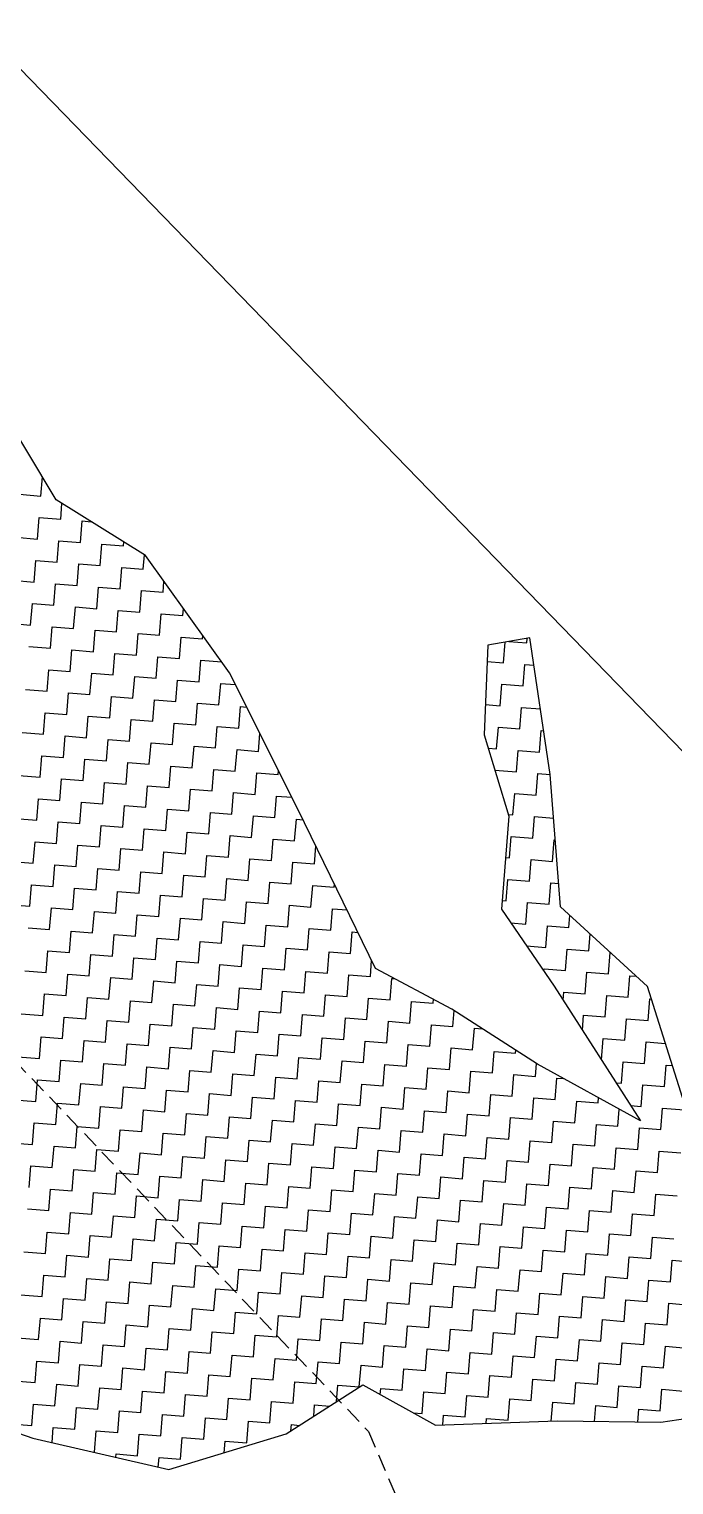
# Model space of a CAD drawing. Header units: metres. Extents: x 281680 to 283954, y 2020493 to 2022850.
# Drawn here: x 283440.3 to 283630.7, y 2020967.1 to 2021396.9 of the extents above; entities that cross this region are included whole.
import ezdxf

# ---------------------------------------------------------------- set-up
doc = ezdxf.new("R2010")
doc.units = ezdxf.units.M
doc.header["$MEASUREMENT"] = 0
doc.linetypes.add('DASHED', pattern=[0.75, 0.5, -0.25])
for name, color, linetype in [('LINE_FOOTPATH', 1, 'DASHED'), ('POLY_HATCH', 12, 'Continuous'), ('V_BOUND_LINE', 7, 'Continuous')]:
    doc.layers.add(name, color=color, linetype=linetype)

msp = doc.modelspace()

# ---------------------------------------------------------------- linework, layer by layer
at = {"layer": 'LINE_FOOTPATH', "ltscale": 10}
for p, q in [((283322.01, 2021211.9), (283540.56, 2020982.85)), ((283540.56, 2020982.85), (283564.89, 2020925.68))]:
    msp.add_line(p, q, dxfattribs=at)
at = {"layer": 'POLY_HATCH'}
for p, q in [((283448.32, 2021257.91), (283412.21, 2021318.01)), ((283474.62, 2021241.51), (283448.32, 2021257.91)), ((283499.46, 2021206.84), (283474.62, 2021241.51)), ((283575.77, 2021215.06), (283574.68, 2021188.58)), ((283588.2, 2021217.14), (283575.77, 2021215.06)), ((283594.19, 2021176.81), (283588.2, 2021217.14)), ((283519.75, 2021166.39), (283499.46, 2021206.84)), ((283574.68, 2021188.58), (283581.96, 2021164.5)), ((283597.21, 2021137.74), (283594.19, 2021176.81)), ((283542.6, 2021119.61), (283519.75, 2021166.39)), ((283581.96, 2021164.5), (283579.78, 2021137.08)), ((283622.94, 2021114.23), (283597.21, 2021137.74)), ((283579.78, 2021137.08), (283595.35, 2021114.39)), ((283565.16, 2021107.6), (283542.6, 2021119.61)), ((283595.35, 2021114.39), (283620.8, 2021074.55)), ((283638.44, 2021064.97), (283622.94, 2021114.23)), ((283590.44, 2021091.28), (283565.16, 2021107.6)), ((283620.8, 2021074.55), (283590.44, 2021091.28)), ((283379.75, 2021002.21), (283441.44, 2020980.95)), ((283516.17, 2020982.15), (283538.8, 2020996.69)), ((283538.8, 2020996.69), (283560.34, 2020984.76)), ((283626.87, 2020985.59), (283648.61, 2020988.96)), ((283560.34, 2020984.76), (283596.23, 2020985.99)), ((283596.23, 2020985.99), (283626.87, 2020985.59)), ((283441.44, 2020980.95), (283481.6, 2020971.62)), ((283481.6, 2020971.62), (283516.17, 2020982.15))]:
    msp.add_line(p, q, dxfattribs=at)
at = {"layer": 'POLY_HATCH', "linetype": 'Continuous'}
for p, q in [((283443.78, 2021259.05), (283444.23, 2021264.71)), ((283437.44, 2021259.55), (283443.78, 2021259.05)), ((283449.62, 2021252.19), (283450, 2021256.87)), ((283442.77, 2021246.35), (283443.28, 2021252.7)), ((283443.28, 2021252.7), (283449.62, 2021252.19)), ((283455.46, 2021245.34), (283455.97, 2021251.69)), ((283455.97, 2021251.69), (283458.64, 2021251.47)), ((283436.42, 2021246.86), (283442.77, 2021246.35)), ((283448.61, 2021239.5), (283449.12, 2021245.85)), ((283449.12, 2021245.85), (283455.46, 2021245.34)), ((283468.16, 2021244.33), (283468.25, 2021245.48)), ((283461.31, 2021238.49), (283461.81, 2021244.84)), ((283461.81, 2021244.84), (283468.16, 2021244.33)), ((283474, 2021237.48), (283474.33, 2021241.69)), ((283441.76, 2021233.66), (283442.27, 2021240.01)), ((283442.27, 2021240.01), (283448.61, 2021239.5)), ((283454.45, 2021232.65), (283454.96, 2021238.99)), ((283454.96, 2021238.99), (283461.31, 2021238.49)), ((283467.15, 2021231.64), (283467.65, 2021237.98)), ((283467.65, 2021237.98), (283474, 2021237.48)), ((283435.41, 2021234.16), (283441.76, 2021233.66)), ((283447.6, 2021226.81), (283448.11, 2021233.15)), ((283448.11, 2021233.15), (283454.45, 2021232.65)), ((283479.84, 2021230.62), (283480.1, 2021233.86)), ((283460.29, 2021225.79), (283460.8, 2021232.14)), ((283460.8, 2021232.14), (283467.15, 2021231.64)), ((283472.99, 2021224.78), (283473.49, 2021231.13)), ((283473.49, 2021231.13), (283479.84, 2021230.62)), ((283440.75, 2021220.97), (283441.25, 2021227.31)), ((283441.25, 2021227.31), (283447.6, 2021226.81)), ((283453.44, 2021219.95), (283453.95, 2021226.3)), ((283453.95, 2021226.3), (283460.29, 2021225.79)), ((283466.14, 2021218.94), (283466.64, 2021225.29)), ((283466.64, 2021225.29), (283472.99, 2021224.78)), ((283478.83, 2021217.93), (283479.33, 2021224.28)), ((283479.33, 2021224.28), (283485.68, 2021223.77)), ((283485.68, 2021223.77), (283485.85, 2021225.84)), ((283434.4, 2021221.47), (283440.75, 2021220.97)), ((283446.59, 2021214.11), (283447.09, 2021220.46)), ((283447.09, 2021220.46), (283453.44, 2021219.95)), ((283459.28, 2021213.1), (283459.79, 2021219.45)), ((283459.79, 2021219.45), (283466.14, 2021218.94)), ((283471.98, 2021212.09), (283472.48, 2021218.44)), ((283472.48, 2021218.44), (283478.83, 2021217.93)), ((283484.67, 2021211.08), (283485.18, 2021217.43)), ((283485.18, 2021217.43), (283491.52, 2021216.92)), ((283491.52, 2021216.92), (283491.59, 2021217.81)), ((283580.38, 2021209.84), (283580.86, 2021215.91)), ((283581.99, 2021216.1), (283587.23, 2021215.68)), ((283587.23, 2021215.68), (283587.33, 2021216.99)), ((283440.24, 2021214.62), (283446.59, 2021214.11)), ((283452.43, 2021207.26), (283452.94, 2021213.61)), ((283452.94, 2021213.61), (283459.28, 2021213.1)), ((283465.12, 2021206.25), (283465.63, 2021212.6)), ((283465.63, 2021212.6), (283471.98, 2021212.09)), ((283477.82, 2021205.24), (283478.32, 2021211.58)), ((283478.32, 2021211.58), (283484.67, 2021211.08)), ((283445.58, 2021201.42), (283446.08, 2021207.77)), ((283446.08, 2021207.77), (283452.43, 2021207.26)), ((283458.27, 2021200.41), (283458.78, 2021206.75)), ((283458.78, 2021206.75), (283465.12, 2021206.25)), ((283490.51, 2021204.23), (283491.02, 2021210.57)), ((283491.02, 2021210.57), (283497.13, 2021210.09)), ((283575.57, 2021210.22), (283580.38, 2021209.84)), ((283586.22, 2021202.99), (283586.72, 2021209.33)), ((283586.72, 2021209.33), (283589.39, 2021209.12)), ((283470.96, 2021199.4), (283471.47, 2021205.74)), ((283471.47, 2021205.74), (283477.82, 2021205.24)), ((283483.66, 2021198.38), (283484.16, 2021204.73)), ((283484.16, 2021204.73), (283490.51, 2021204.23)), ((283496.35, 2021197.37), (283496.86, 2021203.72)), ((283496.86, 2021203.72), (283501.19, 2021203.37)), ((283579.37, 2021197.15), (283579.87, 2021203.49)), ((283579.87, 2021203.49), (283586.22, 2021202.99)), ((283439.23, 2021201.92), (283445.58, 2021201.42)), ((283451.42, 2021194.57), (283451.92, 2021200.91)), ((283451.92, 2021200.91), (283458.27, 2021200.41)), ((283464.11, 2021193.56), (283464.62, 2021199.9)), ((283464.62, 2021199.9), (283470.96, 2021199.4)), ((283476.81, 2021192.54), (283477.31, 2021198.89)), ((283477.31, 2021198.89), (283483.66, 2021198.38)), ((283489.5, 2021191.53), (283490.01, 2021197.88)), ((283490.01, 2021197.88), (283496.35, 2021197.37)), ((283444.57, 2021188.73), (283445.07, 2021195.07)), ((283445.07, 2021195.07), (283451.42, 2021194.57)), ((283457.26, 2021187.71), (283457.77, 2021194.06)), ((283457.77, 2021194.06), (283464.11, 2021193.56)), ((283502.19, 2021190.52), (283502.7, 2021196.87)), ((283502.7, 2021196.87), (283504.53, 2021196.72)), ((283575.05, 2021197.49), (283579.37, 2021197.15)), ((283585.21, 2021190.29), (283585.71, 2021196.64)), ((283585.71, 2021196.64), (283591.31, 2021196.19)), ((283438.22, 2021189.23), (283444.57, 2021188.73)), ((283469.95, 2021186.7), (283470.46, 2021193.05)), ((283470.46, 2021193.05), (283476.81, 2021192.54)), ((283482.65, 2021185.69), (283483.15, 2021192.04)), ((283483.15, 2021192.04), (283489.5, 2021191.53)), ((283495.34, 2021184.68), (283495.85, 2021191.03)), ((283495.85, 2021191.03), (283502.19, 2021190.52)), ((283578.35, 2021184.45), (283578.86, 2021190.8)), ((283578.86, 2021190.8), (283585.21, 2021190.29)), ((283591.05, 2021183.44), (283591.55, 2021189.79)), ((283591.55, 2021189.79), (283592.27, 2021189.73)), ((283450.41, 2021181.87), (283450.91, 2021188.22)), ((283450.91, 2021188.22), (283457.26, 2021187.71)), ((283463.1, 2021180.86), (283463.61, 2021187.21)), ((283463.61, 2021187.21), (283469.95, 2021186.7)), ((283475.79, 2021179.85), (283476.3, 2021186.2)), ((283476.3, 2021186.2), (283482.65, 2021185.69)), ((283488.49, 2021178.84), (283488.99, 2021185.19)), ((283488.99, 2021185.19), (283495.34, 2021184.68)), ((283508.03, 2021183.67), (283508.45, 2021188.91)), ((283443.55, 2021176.03), (283444.06, 2021182.38)), ((283444.06, 2021182.38), (283450.41, 2021181.87)), ((283456.25, 2021175.02), (283456.75, 2021181.37)), ((283456.75, 2021181.37), (283463.1, 2021180.86)), ((283501.18, 2021177.83), (283501.69, 2021184.17)), ((283501.69, 2021184.17), (283508.03, 2021183.67)), ((283575.87, 2021184.65), (283578.35, 2021184.45)), ((283584.2, 2021177.6), (283584.7, 2021183.95)), ((283584.7, 2021183.95), (283591.05, 2021183.44)), ((283437.21, 2021176.54), (283443.55, 2021176.03)), ((283468.94, 2021174.01), (283469.45, 2021180.36)), ((283469.45, 2021180.36), (283475.79, 2021179.85)), ((283481.64, 2021173), (283482.14, 2021179.34)), ((283482.14, 2021179.34), (283488.49, 2021178.84)), ((283494.33, 2021171.99), (283494.83, 2021178.33)), ((283494.83, 2021178.33), (283501.18, 2021177.83)), ((283507.02, 2021170.98), (283507.53, 2021177.32)), ((283507.53, 2021177.32), (283513.88, 2021176.82)), ((283513.88, 2021176.82), (283513.96, 2021177.92)), ((283577.85, 2021178.11), (283584.2, 2021177.6)), ((283590.04, 2021170.75), (283590.54, 2021177.09)), ((283590.54, 2021177.09), (283594.19, 2021176.8)), ((283449.4, 2021169.18), (283449.9, 2021175.53)), ((283449.9, 2021175.53), (283456.25, 2021175.02)), ((283462.09, 2021168.17), (283462.6, 2021174.52)), ((283462.6, 2021174.52), (283468.94, 2021174.01)), ((283474.78, 2021167.16), (283475.29, 2021173.5)), ((283475.29, 2021173.5), (283481.64, 2021173)), ((283487.48, 2021166.15), (283487.98, 2021172.49)), ((283487.98, 2021172.49), (283494.33, 2021171.99)), ((283442.54, 2021163.34), (283443.05, 2021169.69)), ((283443.05, 2021169.69), (283449.4, 2021169.18)), ((283455.24, 2021162.33), (283455.74, 2021168.67)), ((283455.74, 2021168.67), (283462.09, 2021168.17)), ((283500.17, 2021165.13), (283500.68, 2021171.48)), ((283500.68, 2021171.48), (283507.02, 2021170.98)), ((283512.86, 2021164.12), (283513.37, 2021170.47)), ((283513.37, 2021170.47), (283517.88, 2021170.11)), ((283583.18, 2021164.91), (283583.69, 2021171.25)), ((283583.69, 2021171.25), (283590.04, 2021170.75)), ((283436.2, 2021163.84), (283442.54, 2021163.34)), ((283467.93, 2021161.32), (283468.44, 2021167.66)), ((283468.44, 2021167.66), (283474.78, 2021167.16)), ((283480.62, 2021160.3), (283481.13, 2021166.65)), ((283481.13, 2021166.65), (283487.48, 2021166.15)), ((283493.32, 2021159.29), (283493.82, 2021165.64)), ((283493.82, 2021165.64), (283500.17, 2021165.13)), ((283506.01, 2021158.28), (283506.52, 2021164.63)), ((283506.52, 2021164.63), (283512.86, 2021164.12)), ((283518.7, 2021157.27), (283519.21, 2021163.62)), ((283519.21, 2021163.62), (283521.18, 2021163.46)), ((283581.81, 2021165.02), (283583.18, 2021164.91)), ((283589.02, 2021158.05), (283589.53, 2021164.4)), ((283589.53, 2021164.4), (283595.19, 2021163.95)), ((283448.38, 2021156.49), (283448.89, 2021162.83)), ((283448.89, 2021162.83), (283455.24, 2021162.33)), ((283461.08, 2021155.47), (283461.58, 2021161.82)), ((283461.58, 2021161.82), (283467.93, 2021161.32)), ((283473.77, 2021154.46), (283474.28, 2021160.81)), ((283474.28, 2021160.81), (283480.62, 2021160.3)), ((283486.47, 2021153.45), (283486.97, 2021159.8)), ((283486.97, 2021159.8), (283493.32, 2021159.29)), ((283441.53, 2021150.65), (283442.04, 2021156.99)), ((283442.04, 2021156.99), (283448.38, 2021156.49)), ((283454.23, 2021149.63), (283454.73, 2021155.98)), ((283454.73, 2021155.98), (283461.08, 2021155.47)), ((283466.92, 2021148.62), (283467.42, 2021154.97)), ((283467.42, 2021154.97), (283473.77, 2021154.46)), ((283499.16, 2021152.44), (283499.66, 2021158.79)), ((283499.66, 2021158.79), (283506.01, 2021158.28)), ((283511.85, 2021151.43), (283512.36, 2021157.78)), ((283512.36, 2021157.78), (283518.7, 2021157.27)), ((283524.55, 2021150.42), (283524.97, 2021155.71)), ((283582.17, 2021152.21), (283582.68, 2021158.56)), ((283582.68, 2021158.56), (283589.02, 2021158.05)), ((283594.87, 2021151.2), (283595.37, 2021157.55)), ((283595.37, 2021157.55), (283595.68, 2021157.52)), ((283435.19, 2021151.15), (283441.53, 2021150.65)), ((283479.61, 2021147.61), (283480.12, 2021153.96)), ((283480.12, 2021153.96), (283486.47, 2021153.45)), ((283492.31, 2021146.6), (283492.81, 2021152.95)), ((283492.81, 2021152.95), (283499.16, 2021152.44)), ((283505, 2021145.59), (283505.51, 2021151.93)), ((283505.51, 2021151.93), (283511.85, 2021151.43)), ((283517.69, 2021144.58), (283518.2, 2021150.92)), ((283518.2, 2021150.92), (283524.55, 2021150.42)), ((283580.99, 2021152.31), (283582.17, 2021152.21)), ((283588.01, 2021145.36), (283588.52, 2021151.71)), ((283588.52, 2021151.71), (283594.87, 2021151.2)), ((283447.37, 2021143.79), (283447.88, 2021150.14)), ((283447.88, 2021150.14), (283454.23, 2021149.63)), ((283460.07, 2021142.78), (283460.57, 2021149.13)), ((283460.57, 2021149.13), (283466.92, 2021148.62)), ((283472.76, 2021141.77), (283473.27, 2021148.12)), ((283473.27, 2021148.12), (283479.61, 2021147.61)), ((283485.45, 2021140.76), (283485.96, 2021147.11)), ((283485.96, 2021147.11), (283492.31, 2021146.6)), ((283440.52, 2021137.95), (283441.03, 2021144.3)), ((283441.03, 2021144.3), (283447.37, 2021143.79)), ((283453.21, 2021136.94), (283453.72, 2021143.29)), ((283453.72, 2021143.29), (283460.07, 2021142.78)), ((283465.91, 2021135.93), (283466.41, 2021142.28)), ((283466.41, 2021142.28), (283472.76, 2021141.77)), ((283498.15, 2021139.75), (283498.65, 2021146.09)), ((283498.65, 2021146.09), (283505, 2021145.59)), ((283510.84, 2021138.74), (283511.35, 2021145.08)), ((283511.35, 2021145.08), (283517.69, 2021144.58)), ((283523.53, 2021137.72), (283524.04, 2021144.07)), ((283524.04, 2021144.07), (283530.39, 2021143.57)), ((283530.39, 2021143.57), (283530.46, 2021144.47)), ((283581.16, 2021139.52), (283581.67, 2021145.87)), ((283581.67, 2021145.87), (283588.01, 2021145.36)), ((283593.85, 2021138.51), (283594.36, 2021144.85)), ((283594.36, 2021144.85), (283596.68, 2021144.67)), ((283434.17, 2021138.46), (283440.52, 2021137.95)), ((283478.6, 2021134.92), (283479.11, 2021141.26)), ((283479.11, 2021141.26), (283485.45, 2021140.76)), ((283491.29, 2021133.91), (283491.8, 2021140.25)), ((283491.8, 2021140.25), (283498.15, 2021139.75)), ((283503.99, 2021132.89), (283504.49, 2021139.24)), ((283504.49, 2021139.24), (283510.84, 2021138.74)), ((283516.68, 2021131.88), (283517.19, 2021138.23)), ((283517.19, 2021138.23), (283523.53, 2021137.72)), ((283579.98, 2021139.61), (283581.16, 2021139.52)), ((283587, 2021132.67), (283587.51, 2021139.01)), ((283587.51, 2021139.01), (283593.85, 2021138.51)), ((283446.36, 2021131.1), (283446.87, 2021137.45)), ((283446.87, 2021137.45), (283453.21, 2021136.94)), ((283459.06, 2021130.09), (283459.56, 2021136.43)), ((283459.56, 2021136.43), (283465.91, 2021135.93)), ((283471.75, 2021129.08), (283472.25, 2021135.42)), ((283472.25, 2021135.42), (283478.6, 2021134.92)), ((283484.44, 2021128.06), (283484.95, 2021134.41)), ((283484.95, 2021134.41), (283491.29, 2021133.91)), ((283497.14, 2021127.05), (283497.64, 2021133.4)), ((283497.64, 2021133.4), (283503.99, 2021132.89)), ((283529.38, 2021130.87), (283529.88, 2021137.22)), ((283529.88, 2021137.22), (283534.17, 2021136.88)), ((283599.7, 2021131.66), (283599.98, 2021135.21)), ((283440.01, 2021131.6), (283446.36, 2021131.1)), ((283452.2, 2021124.25), (283452.71, 2021130.59)), ((283452.71, 2021130.59), (283459.06, 2021130.09)), ((283464.9, 2021123.24), (283465.4, 2021129.58)), ((283465.4, 2021129.58), (283471.75, 2021129.08)), ((283509.83, 2021126.04), (283510.34, 2021132.39)), ((283510.34, 2021132.39), (283516.68, 2021131.88)), ((283522.52, 2021125.03), (283523.03, 2021131.38)), ((283523.03, 2021131.38), (283529.38, 2021130.87)), ((283535.22, 2021124.02), (283535.72, 2021130.37)), ((283535.72, 2021130.37), (283537.41, 2021130.23)), ((283582.57, 2021133.02), (283587, 2021132.67)), ((283592.84, 2021125.81), (283593.35, 2021132.16)), ((283593.35, 2021132.16), (283599.7, 2021131.66)), ((283605.54, 2021124.8), (283605.93, 2021129.77)), ((283477.59, 2021122.22), (283478.1, 2021128.57)), ((283478.1, 2021128.57), (283484.44, 2021128.06)), ((283490.28, 2021121.21), (283490.79, 2021127.56)), ((283490.79, 2021127.56), (283497.14, 2021127.05)), ((283502.98, 2021120.2), (283503.48, 2021126.55)), ((283503.48, 2021126.55), (283509.83, 2021126.04)), ((283515.67, 2021119.19), (283516.18, 2021125.54)), ((283516.18, 2021125.54), (283522.52, 2021125.03)), ((283587.2, 2021126.26), (283592.84, 2021125.81)), ((283598.68, 2021118.96), (283599.19, 2021125.31)), ((283599.19, 2021125.31), (283605.54, 2021124.8)), ((283445.35, 2021118.41), (283445.86, 2021124.75)), ((283445.86, 2021124.75), (283452.2, 2021124.25)), ((283458.04, 2021117.39), (283458.55, 2021123.74)), ((283458.55, 2021123.74), (283464.9, 2021123.24)), ((283470.74, 2021116.38), (283471.24, 2021122.73)), ((283471.24, 2021122.73), (283477.59, 2021122.22)), ((283483.43, 2021115.37), (283483.94, 2021121.72)), ((283483.94, 2021121.72), (283490.28, 2021121.21)), ((283496.12, 2021114.36), (283496.63, 2021120.71)), ((283496.63, 2021120.71), (283502.98, 2021120.2)), ((283528.36, 2021118.18), (283528.87, 2021124.52)), ((283528.87, 2021124.52), (283535.22, 2021124.02)), ((283541.06, 2021117.17), (283541.44, 2021121.99)), ((283611.38, 2021117.95), (283611.88, 2021124.3)), ((283611.88, 2021124.3), (283611.93, 2021124.29)), ((283439, 2021118.91), (283445.35, 2021118.41)), ((283451.19, 2021111.55), (283451.7, 2021117.9)), ((283451.7, 2021117.9), (283458.04, 2021117.39)), ((283463.88, 2021110.54), (283464.39, 2021116.89)), ((283464.39, 2021116.89), (283470.74, 2021116.38)), ((283508.82, 2021113.35), (283509.32, 2021119.7)), ((283509.32, 2021119.7), (283515.67, 2021119.19)), ((283521.51, 2021112.34), (283522.02, 2021118.68)), ((283522.02, 2021118.68), (283528.36, 2021118.18)), ((283534.2, 2021111.33), (283534.71, 2021117.67)), ((283534.71, 2021117.67), (283541.06, 2021117.17)), ((283546.9, 2021110.31), (283547.4, 2021116.66)), ((283547.4, 2021116.66), (283548.27, 2021116.59)), ((283592.29, 2021118.85), (283592.34, 2021119.47)), ((283592.34, 2021119.47), (283598.68, 2021118.96)), ((283604.53, 2021112.11), (283605.03, 2021118.46)), ((283605.03, 2021118.46), (283611.38, 2021117.95)), ((283617.22, 2021111.1), (283617.72, 2021117.44)), ((283617.72, 2021117.44), (283619.59, 2021117.3)), ((283444.34, 2021105.71), (283444.84, 2021112.06)), ((283444.84, 2021112.06), (283451.19, 2021111.55)), ((283476.58, 2021109.53), (283477.08, 2021115.88)), ((283477.08, 2021115.88), (283483.43, 2021115.37)), ((283489.27, 2021108.52), (283489.78, 2021114.87)), ((283489.78, 2021114.87), (283496.12, 2021114.36)), ((283501.97, 2021107.51), (283502.47, 2021113.85)), ((283502.47, 2021113.85), (283508.82, 2021113.35)), ((283514.66, 2021106.5), (283515.16, 2021112.84)), ((283515.16, 2021112.84), (283521.51, 2021112.34)), ((283597.99, 2021110.26), (283598.18, 2021112.62)), ((283598.18, 2021112.62), (283604.53, 2021112.11)), ((283457.03, 2021104.7), (283457.54, 2021111.05)), ((283457.54, 2021111.05), (283463.88, 2021110.54)), ((283469.73, 2021103.69), (283470.23, 2021110.04)), ((283470.23, 2021110.04), (283476.58, 2021109.53)), ((283482.42, 2021102.68), (283482.93, 2021109.02)), ((283482.93, 2021109.02), (283489.27, 2021108.52)), ((283495.11, 2021101.67), (283495.62, 2021108.01)), ((283495.62, 2021108.01), (283501.97, 2021107.51)), ((283527.35, 2021105.48), (283527.86, 2021111.83)), ((283527.86, 2021111.83), (283534.2, 2021111.33)), ((283540.05, 2021104.47), (283540.55, 2021110.82)), ((283540.55, 2021110.82), (283546.9, 2021110.31)), ((283552.74, 2021103.46), (283553.25, 2021109.81)), ((283553.25, 2021109.81), (283559.59, 2021109.3)), ((283559.59, 2021109.3), (283559.69, 2021110.51)), ((283610.37, 2021105.26), (283610.87, 2021111.6)), ((283610.87, 2021111.6), (283617.22, 2021111.1)), ((283623.06, 2021104.25), (283623.57, 2021110.59)), ((283623.57, 2021110.59), (283624.1, 2021110.55)), ((283437.99, 2021106.22), (283444.34, 2021105.71)), ((283450.18, 2021098.86), (283450.69, 2021105.21)), ((283450.69, 2021105.21), (283457.03, 2021104.7)), ((283462.87, 2021097.85), (283463.38, 2021104.19)), ((283463.38, 2021104.19), (283469.73, 2021103.69)), ((283507.81, 2021100.65), (283508.31, 2021107)), ((283508.31, 2021107), (283514.66, 2021106.5)), ((283520.5, 2021099.64), (283521.01, 2021105.99)), ((283521.01, 2021105.99), (283527.35, 2021105.48)), ((283533.19, 2021098.63), (283533.7, 2021104.98)), ((283533.7, 2021104.98), (283540.05, 2021104.47)), ((283545.89, 2021097.62), (283546.39, 2021103.97)), ((283546.39, 2021103.97), (283552.74, 2021103.46)), ((283565.43, 2021102.45), (283565.81, 2021107.18)), ((283603.67, 2021101.37), (283604.02, 2021105.76)), ((283604.02, 2021105.76), (283610.37, 2021105.26)), ((283616.21, 2021098.4), (283616.71, 2021104.75)), ((283616.71, 2021104.75), (283623.06, 2021104.25)), ((283443.33, 2021093.02), (283443.83, 2021099.37)), ((283443.83, 2021099.37), (283450.18, 2021098.86)), ((283475.57, 2021096.84), (283476.07, 2021103.18)), ((283476.07, 2021103.18), (283482.42, 2021102.68)), ((283488.26, 2021095.83), (283488.77, 2021102.17)), ((283488.77, 2021102.17), (283495.11, 2021101.67)), ((283500.95, 2021094.81), (283501.46, 2021101.16)), ((283501.46, 2021101.16), (283507.81, 2021100.65)), ((283513.65, 2021093.8), (283514.15, 2021100.15)), ((283514.15, 2021100.15), (283520.5, 2021099.64)), ((283526.34, 2021092.79), (283526.85, 2021099.14)), ((283526.85, 2021099.14), (283533.19, 2021098.63)), ((283558.58, 2021096.61), (283559.09, 2021102.96)), ((283559.09, 2021102.96), (283565.43, 2021102.45)), ((283571.27, 2021095.6), (283571.78, 2021101.94)), ((283571.78, 2021101.94), (283574.22, 2021101.75)), ((283456.02, 2021092.01), (283456.53, 2021098.35)), ((283456.53, 2021098.35), (283462.87, 2021097.85)), ((283468.71, 2021091), (283469.22, 2021097.34)), ((283469.22, 2021097.34), (283475.57, 2021096.84)), ((283481.41, 2021089.98), (283481.91, 2021096.33)), ((283481.91, 2021096.33), (283488.26, 2021095.83)), ((283494.1, 2021088.97), (283494.61, 2021095.32)), ((283494.61, 2021095.32), (283500.95, 2021094.81)), ((283539.03, 2021091.78), (283539.54, 2021098.13)), ((283539.54, 2021098.13), (283545.89, 2021097.62)), ((283551.73, 2021090.77), (283552.23, 2021097.11)), ((283552.23, 2021097.11), (283558.58, 2021096.61)), ((283564.42, 2021089.76), (283564.93, 2021096.1)), ((283564.93, 2021096.1), (283571.27, 2021095.6)), ((283577.12, 2021088.75), (283577.62, 2021095.09)), ((283577.62, 2021095.09), (283583.97, 2021094.59)), ((283583.97, 2021094.59), (283584.03, 2021095.41)), ((283609.35, 2021092.56), (283609.86, 2021098.91)), ((283609.86, 2021098.91), (283616.21, 2021098.4)), ((283622.05, 2021091.55), (283622.55, 2021097.9)), ((283622.55, 2021097.9), (283628.22, 2021097.45)), ((283436.98, 2021093.52), (283443.33, 2021093.02)), ((283449.17, 2021086.17), (283449.67, 2021092.51)), ((283449.67, 2021092.51), (283456.02, 2021092.01)), ((283461.86, 2021085.15), (283462.37, 2021091.5)), ((283462.37, 2021091.5), (283468.71, 2021091)), ((283474.56, 2021084.14), (283475.06, 2021090.49)), ((283475.06, 2021090.49), (283481.41, 2021089.98)), ((283506.79, 2021087.96), (283507.3, 2021094.31)), ((283507.3, 2021094.31), (283513.65, 2021093.8)), ((283519.49, 2021086.95), (283519.99, 2021093.3)), ((283519.99, 2021093.3), (283526.34, 2021092.79)), ((283532.18, 2021085.94), (283532.69, 2021092.29)), ((283532.69, 2021092.29), (283539.03, 2021091.78)), ((283544.88, 2021084.93), (283545.38, 2021091.27)), ((283545.38, 2021091.27), (283551.73, 2021090.77)), ((283589.81, 2021087.73), (283590.11, 2021091.49)), ((283609.29, 2021092.57), (283609.35, 2021092.56)), ((283615.2, 2021085.71), (283615.7, 2021092.06)), ((283615.7, 2021092.06), (283622.05, 2021091.55)), ((283627.89, 2021084.7), (283628.39, 2021091.05)), ((283628.39, 2021091.05), (283630.29, 2021090.9)), ((283442.32, 2021080.32), (283442.82, 2021086.67)), ((283442.82, 2021086.67), (283449.17, 2021086.17)), ((283487.25, 2021083.13), (283487.75, 2021089.48)), ((283487.75, 2021089.48), (283494.1, 2021088.97)), ((283499.94, 2021082.12), (283500.45, 2021088.47)), ((283500.45, 2021088.47), (283506.79, 2021087.96)), ((283512.64, 2021081.11), (283513.14, 2021087.46)), ((283513.14, 2021087.46), (283519.49, 2021086.95)), ((283525.33, 2021080.1), (283525.84, 2021086.44)), ((283525.84, 2021086.44), (283532.18, 2021085.94)), ((283557.57, 2021083.92), (283558.07, 2021090.26)), ((283558.07, 2021090.26), (283564.42, 2021089.76)), ((283570.26, 2021082.9), (283570.77, 2021089.25)), ((283570.77, 2021089.25), (283577.12, 2021088.75)), ((283582.96, 2021081.89), (283583.46, 2021088.24)), ((283583.46, 2021088.24), (283589.81, 2021087.73)), ((283595.65, 2021080.88), (283596.16, 2021087.23)), ((283596.16, 2021087.23), (283598.07, 2021087.08)), ((283455.01, 2021079.31), (283455.52, 2021085.66)), ((283455.52, 2021085.66), (283461.86, 2021085.15)), ((283467.7, 2021078.3), (283468.21, 2021084.65)), ((283468.21, 2021084.65), (283474.56, 2021084.14)), ((283480.4, 2021077.29), (283480.9, 2021083.64)), ((283480.9, 2021083.64), (283487.25, 2021083.13)), ((283493.09, 2021076.28), (283493.6, 2021082.63)), ((283493.6, 2021082.63), (283499.94, 2021082.12)), ((283538.02, 2021079.09), (283538.53, 2021085.43)), ((283538.53, 2021085.43), (283544.88, 2021084.93)), ((283550.72, 2021078.07), (283551.22, 2021084.42)), ((283551.22, 2021084.42), (283557.57, 2021083.92)), ((283563.41, 2021077.06), (283563.92, 2021083.41)), ((283563.92, 2021083.41), (283570.26, 2021082.9)), ((283576.1, 2021076.05), (283576.61, 2021082.4)), ((283576.61, 2021082.4), (283582.96, 2021081.89)), ((283613.59, 2021085.84), (283615.2, 2021085.71)), ((283621.04, 2021078.86), (283621.54, 2021085.21)), ((283621.54, 2021085.21), (283627.89, 2021084.7)), ((283435.97, 2021080.83), (283442.32, 2021080.32)), ((283448.16, 2021073.47), (283448.66, 2021079.82)), ((283448.66, 2021079.82), (283455.01, 2021079.31)), ((283460.85, 2021072.46), (283461.36, 2021078.81)), ((283461.36, 2021078.81), (283467.7, 2021078.3)), ((283473.54, 2021071.45), (283474.05, 2021077.8)), ((283474.05, 2021077.8), (283480.4, 2021077.29)), ((283505.78, 2021075.27), (283506.29, 2021081.61)), ((283506.29, 2021081.61), (283512.64, 2021081.11)), ((283518.48, 2021074.26), (283518.98, 2021080.6)), ((283518.98, 2021080.6), (283525.33, 2021080.1)), ((283531.17, 2021073.24), (283531.68, 2021079.59)), ((283531.68, 2021079.59), (283538.02, 2021079.09)), ((283543.86, 2021072.23), (283544.37, 2021078.58)), ((283544.37, 2021078.58), (283550.72, 2021078.07)), ((283556.56, 2021071.22), (283557.06, 2021077.57)), ((283557.06, 2021077.57), (283563.41, 2021077.06)), ((283588.8, 2021075.04), (283589.3, 2021081.39)), ((283589.3, 2021081.39), (283595.65, 2021080.88)), ((283601.49, 2021074.03), (283602, 2021080.38)), ((283602, 2021080.38), (283608.34, 2021079.87)), ((283608.34, 2021079.87), (283608.46, 2021081.35)), ((283614.18, 2021073.02), (283614.58, 2021077.98)), ((283617.89, 2021079.11), (283621.04, 2021078.86)), ((283626.88, 2021072.01), (283627.38, 2021078.35)), ((283627.38, 2021078.35), (283633.73, 2021077.85)), ((283441.3, 2021067.63), (283441.81, 2021073.98)), ((283441.81, 2021073.98), (283448.16, 2021073.47)), ((283486.24, 2021070.44), (283486.74, 2021076.78)), ((283486.74, 2021076.78), (283493.09, 2021076.28)), ((283498.93, 2021069.43), (283499.44, 2021075.77)), ((283499.44, 2021075.77), (283505.78, 2021075.27)), ((283511.62, 2021068.42), (283512.13, 2021074.76)), ((283512.13, 2021074.76), (283518.48, 2021074.26)), ((283524.32, 2021067.4), (283524.82, 2021073.75)), ((283524.82, 2021073.75), (283531.17, 2021073.24)), ((283569.25, 2021070.21), (283569.76, 2021076.56)), ((283569.76, 2021076.56), (283576.1, 2021076.05)), ((283581.94, 2021069.2), (283582.45, 2021075.55)), ((283582.45, 2021075.55), (283588.8, 2021075.04)), ((283594.64, 2021068.19), (283595.14, 2021074.53)), ((283595.14, 2021074.53), (283601.49, 2021074.03)), ((283607.33, 2021067.18), (283607.84, 2021073.52)), ((283607.84, 2021073.52), (283614.18, 2021073.02)), ((283454, 2021066.62), (283454.5, 2021072.97)), ((283454.5, 2021072.97), (283460.85, 2021072.46)), ((283466.69, 2021065.61), (283467.2, 2021071.96)), ((283467.2, 2021071.96), (283473.54, 2021071.45)), ((283479.39, 2021064.6), (283479.89, 2021070.94)), ((283479.89, 2021070.94), (283486.24, 2021070.44)), ((283492.08, 2021063.59), (283492.58, 2021069.93)), ((283492.58, 2021069.93), (283498.93, 2021069.43)), ((283504.77, 2021062.57), (283505.28, 2021068.92)), ((283505.28, 2021068.92), (283511.62, 2021068.42)), ((283537.01, 2021066.39), (283537.52, 2021072.74)), ((283537.52, 2021072.74), (283543.86, 2021072.23)), ((283549.71, 2021065.38), (283550.21, 2021071.73)), ((283550.21, 2021071.73), (283556.56, 2021071.22)), ((283562.4, 2021064.37), (283562.9, 2021070.72)), ((283562.9, 2021070.72), (283569.25, 2021070.21)), ((283575.09, 2021063.36), (283575.6, 2021069.7)), ((283575.6, 2021069.7), (283581.94, 2021069.2)), ((283620.03, 2021066.16), (283620.53, 2021072.51)), ((283620.53, 2021072.51), (283626.88, 2021072.01)), ((283434.96, 2021068.14), (283441.3, 2021067.63)), ((283447.15, 2021060.78), (283447.65, 2021067.13)), ((283447.65, 2021067.13), (283454, 2021066.62)), ((283459.84, 2021059.77), (283460.34, 2021066.11)), ((283460.34, 2021066.11), (283466.69, 2021065.61)), ((283472.53, 2021058.76), (283473.04, 2021065.1)), ((283473.04, 2021065.1), (283479.39, 2021064.6)), ((283517.47, 2021061.56), (283517.97, 2021067.91)), ((283517.97, 2021067.91), (283524.32, 2021067.4)), ((283530.16, 2021060.55), (283530.66, 2021066.9)), ((283530.66, 2021066.9), (283537.01, 2021066.39)), ((283542.85, 2021059.54), (283543.36, 2021065.89)), ((283543.36, 2021065.89), (283549.71, 2021065.38)), ((283555.55, 2021058.53), (283556.05, 2021064.88)), ((283556.05, 2021064.88), (283562.4, 2021064.37)), ((283587.79, 2021062.35), (283588.29, 2021068.69)), ((283588.29, 2021068.69), (283594.64, 2021068.19)), ((283600.48, 2021061.34), (283600.99, 2021067.68)), ((283600.99, 2021067.68), (283607.33, 2021067.18)), ((283613.17, 2021060.32), (283613.68, 2021066.67)), ((283613.68, 2021066.67), (283620.03, 2021066.16)), ((283625.87, 2021059.31), (283626.37, 2021065.66)), ((283626.37, 2021065.66), (283632.72, 2021065.15)), ((283440.29, 2021054.94), (283440.8, 2021061.28)), ((283440.8, 2021061.28), (283447.15, 2021060.78)), ((283485.23, 2021057.74), (283485.73, 2021064.09)), ((283485.73, 2021064.09), (283492.08, 2021063.59)), ((283497.92, 2021056.73), (283498.43, 2021063.08)), ((283498.43, 2021063.08), (283504.77, 2021062.57)), ((283510.61, 2021055.72), (283511.12, 2021062.07)), ((283511.12, 2021062.07), (283517.47, 2021061.56)), ((283523.31, 2021054.71), (283523.81, 2021061.06)), ((283523.81, 2021061.06), (283530.16, 2021060.55)), ((283568.24, 2021057.52), (283568.75, 2021063.86)), ((283568.75, 2021063.86), (283575.09, 2021063.36)), ((283580.93, 2021056.51), (283581.44, 2021062.85)), ((283581.44, 2021062.85), (283587.79, 2021062.35)), ((283593.63, 2021055.49), (283594.13, 2021061.84)), ((283594.13, 2021061.84), (283600.48, 2021061.34)), ((283606.32, 2021054.48), (283606.83, 2021060.83)), ((283606.83, 2021060.83), (283613.17, 2021060.32)), ((283452.99, 2021053.93), (283453.49, 2021060.27)), ((283453.49, 2021060.27), (283459.84, 2021059.77)), ((283465.68, 2021052.92), (283466.19, 2021059.26)), ((283466.19, 2021059.26), (283472.53, 2021058.76)), ((283478.37, 2021051.9), (283478.88, 2021058.25)), ((283478.88, 2021058.25), (283485.23, 2021057.74)), ((283491.07, 2021050.89), (283491.57, 2021057.24)), ((283491.57, 2021057.24), (283497.92, 2021056.73)), ((283503.76, 2021049.88), (283504.27, 2021056.23)), ((283504.27, 2021056.23), (283510.61, 2021055.72)), ((283536, 2021053.7), (283536.51, 2021060.05)), ((283536.51, 2021060.05), (283542.85, 2021059.54)), ((283548.69, 2021052.69), (283549.2, 2021059.03)), ((283549.2, 2021059.03), (283555.55, 2021058.53)), ((283561.39, 2021051.68), (283561.89, 2021058.02)), ((283561.89, 2021058.02), (283568.24, 2021057.52)), ((283574.08, 2021050.66), (283574.59, 2021057.01)), ((283574.59, 2021057.01), (283580.93, 2021056.51)), ((283586.77, 2021049.65), (283587.28, 2021056)), ((283587.28, 2021056), (283593.63, 2021055.49)), ((283619.01, 2021053.47), (283619.52, 2021059.82)), ((283619.52, 2021059.82), (283625.87, 2021059.31)), ((283446.13, 2021048.09), (283446.64, 2021054.43)), ((283446.64, 2021054.43), (283452.99, 2021053.93)), ((283458.83, 2021047.07), (283459.33, 2021053.42)), ((283459.33, 2021053.42), (283465.68, 2021052.92)), ((283471.52, 2021046.06), (283472.03, 2021052.41)), ((283472.03, 2021052.41), (283478.37, 2021051.9)), ((283516.45, 2021048.87), (283516.96, 2021055.22)), ((283516.96, 2021055.22), (283523.31, 2021054.71)), ((283529.15, 2021047.86), (283529.65, 2021054.2)), ((283529.65, 2021054.2), (283536, 2021053.7)), ((283541.84, 2021046.85), (283542.35, 2021053.19)), ((283542.35, 2021053.19), (283548.69, 2021052.69)), ((283554.53, 2021045.84), (283555.04, 2021052.18)), ((283555.04, 2021052.18), (283561.39, 2021051.68)), ((283599.47, 2021048.64), (283599.97, 2021054.99)), ((283599.97, 2021054.99), (283606.32, 2021054.48)), ((283612.16, 2021047.63), (283612.67, 2021053.98)), ((283612.67, 2021053.98), (283619.01, 2021053.47)), ((283624.85, 2021046.62), (283625.36, 2021052.97)), ((283625.36, 2021052.97), (283631.71, 2021052.46)), ((283439.79, 2021048.59), (283446.13, 2021048.09)), ((283451.98, 2021041.23), (283452.48, 2021047.58)), ((283452.48, 2021047.58), (283458.83, 2021047.07)), ((283484.21, 2021045.05), (283484.72, 2021051.4)), ((283484.72, 2021051.4), (283491.07, 2021050.89)), ((283496.91, 2021044.04), (283497.41, 2021050.39)), ((283497.41, 2021050.39), (283503.76, 2021049.88)), ((283509.6, 2021043.03), (283510.11, 2021049.38)), ((283510.11, 2021049.38), (283516.45, 2021048.87)), ((283522.3, 2021042.02), (283522.8, 2021048.36)), ((283522.8, 2021048.36), (283529.15, 2021047.86)), ((283567.23, 2021044.82), (283567.73, 2021051.17)), ((283567.73, 2021051.17), (283574.08, 2021050.66)), ((283579.92, 2021043.81), (283580.43, 2021050.16)), ((283580.43, 2021050.16), (283586.77, 2021049.65)), ((283592.62, 2021042.8), (283593.12, 2021049.15)), ((283593.12, 2021049.15), (283599.47, 2021048.64)), ((283605.31, 2021041.79), (283605.81, 2021048.14)), ((283605.81, 2021048.14), (283612.16, 2021047.63)), ((283464.67, 2021040.22), (283465.17, 2021046.57)), ((283465.17, 2021046.57), (283471.52, 2021046.06)), ((283477.36, 2021039.21), (283477.87, 2021045.56)), ((283477.87, 2021045.56), (283484.21, 2021045.05)), ((283490.06, 2021038.2), (283490.56, 2021044.55)), ((283490.56, 2021044.55), (283496.91, 2021044.04)), ((283502.75, 2021037.19), (283503.25, 2021043.53)), ((283503.25, 2021043.53), (283509.6, 2021043.03)), ((283534.99, 2021041.01), (283535.49, 2021047.35)), ((283535.49, 2021047.35), (283541.84, 2021046.85)), ((283547.68, 2021039.99), (283548.19, 2021046.34)), ((283548.19, 2021046.34), (283554.53, 2021045.84)), ((283560.38, 2021038.98), (283560.88, 2021045.33)), ((283560.88, 2021045.33), (283567.23, 2021044.82)), ((283573.07, 2021037.97), (283573.58, 2021044.32)), ((283573.58, 2021044.32), (283579.92, 2021043.81)), ((283585.76, 2021036.96), (283586.27, 2021043.31)), ((283586.27, 2021043.31), (283592.62, 2021042.8)), ((283618, 2021040.78), (283618.51, 2021047.12)), ((283618.51, 2021047.12), (283624.85, 2021046.62)), ((283445.12, 2021035.39), (283445.63, 2021041.74)), ((283445.63, 2021041.74), (283451.98, 2021041.23)), ((283457.82, 2021034.38), (283458.32, 2021040.73)), ((283458.32, 2021040.73), (283464.67, 2021040.22)), ((283470.51, 2021033.37), (283471.02, 2021039.72)), ((283471.02, 2021039.72), (283477.36, 2021039.21)), ((283515.44, 2021036.18), (283515.95, 2021042.52)), ((283515.95, 2021042.52), (283522.3, 2021042.02)), ((283528.14, 2021035.16), (283528.64, 2021041.51)), ((283528.64, 2021041.51), (283534.99, 2021041.01)), ((283540.83, 2021034.15), (283541.34, 2021040.5)), ((283541.34, 2021040.5), (283547.68, 2021039.99)), ((283553.52, 2021033.14), (283554.03, 2021039.49)), ((283554.03, 2021039.49), (283560.38, 2021038.98)), ((283598.46, 2021035.95), (283598.96, 2021042.29)), ((283598.96, 2021042.29), (283605.31, 2021041.79)), ((283611.15, 2021034.94), (283611.66, 2021041.28)), ((283611.66, 2021041.28), (283618, 2021040.78)), ((283623.84, 2021033.93), (283624.35, 2021040.27)), ((283624.35, 2021040.27), (283630.7, 2021039.77)), ((283438.78, 2021035.9), (283445.12, 2021035.39)), ((283450.96, 2021028.54), (283451.47, 2021034.89)), ((283451.47, 2021034.89), (283457.82, 2021034.38)), ((283483.2, 2021032.36), (283483.71, 2021038.7)), ((283483.71, 2021038.7), (283490.06, 2021038.2)), ((283495.9, 2021031.35), (283496.4, 2021037.69)), ((283496.4, 2021037.69), (283502.75, 2021037.19)), ((283508.59, 2021030.33), (283509.1, 2021036.68)), ((283509.1, 2021036.68), (283515.44, 2021036.18)), ((283521.28, 2021029.32), (283521.79, 2021035.67)), ((283521.79, 2021035.67), (283528.14, 2021035.16)), ((283533.98, 2021028.31), (283534.48, 2021034.66)), ((283534.48, 2021034.66), (283540.83, 2021034.15)), ((283566.22, 2021032.13), (283566.72, 2021038.48)), ((283566.72, 2021038.48), (283573.07, 2021037.97)), ((283578.91, 2021031.12), (283579.42, 2021037.47)), ((283579.42, 2021037.47), (283585.76, 2021036.96)), ((283591.6, 2021030.11), (283592.11, 2021036.45)), ((283592.11, 2021036.45), (283598.46, 2021035.95)), ((283604.3, 2021029.1), (283604.8, 2021035.44)), ((283604.8, 2021035.44), (283611.15, 2021034.94)), ((283463.66, 2021027.53), (283464.16, 2021033.87)), ((283464.16, 2021033.87), (283470.51, 2021033.37)), ((283476.35, 2021026.52), (283476.86, 2021032.86)), ((283476.86, 2021032.86), (283483.2, 2021032.36)), ((283489.04, 2021025.51), (283489.55, 2021031.85)), ((283489.55, 2021031.85), (283495.9, 2021031.35)), ((283501.74, 2021024.49), (283502.24, 2021030.84)), ((283502.24, 2021030.84), (283508.59, 2021030.33)), ((283546.67, 2021027.3), (283547.18, 2021033.65)), ((283547.18, 2021033.65), (283553.52, 2021033.14)), ((283559.36, 2021026.29), (283559.87, 2021032.64)), ((283559.87, 2021032.64), (283566.22, 2021032.13)), ((283572.06, 2021025.28), (283572.56, 2021031.62)), ((283572.56, 2021031.62), (283578.91, 2021031.12)), ((283584.75, 2021024.27), (283585.26, 2021030.61)), ((283585.26, 2021030.61), (283591.6, 2021030.11)), ((283616.99, 2021028.08), (283617.5, 2021034.43)), ((283617.5, 2021034.43), (283623.84, 2021033.93)), ((283629.68, 2021027.07), (283630.19, 2021033.42)), ((283630.19, 2021033.42), (283636.54, 2021032.91)), ((283444.11, 2021022.7), (283444.62, 2021029.05)), ((283444.62, 2021029.05), (283450.96, 2021028.54)), ((283456.8, 2021021.69), (283457.31, 2021028.03)), ((283457.31, 2021028.03), (283463.66, 2021027.53)), ((283469.5, 2021020.68), (283470, 2021027.02)), ((283470, 2021027.02), (283476.35, 2021026.52)), ((283482.19, 2021019.66), (283482.7, 2021026.01)), ((283482.7, 2021026.01), (283489.04, 2021025.51)), ((283514.43, 2021023.48), (283514.94, 2021029.83)), ((283514.94, 2021029.83), (283521.28, 2021029.32)), ((283527.12, 2021022.47), (283527.63, 2021028.82)), ((283527.63, 2021028.82), (283533.98, 2021028.31)), ((283539.82, 2021021.46), (283540.32, 2021027.81)), ((283540.32, 2021027.81), (283546.67, 2021027.3)), ((283552.51, 2021020.45), (283553.02, 2021026.79)), ((283553.02, 2021026.79), (283559.36, 2021026.29)), ((283597.45, 2021023.25), (283597.95, 2021029.6)), ((283597.95, 2021029.6), (283604.3, 2021029.1)), ((283610.14, 2021022.24), (283610.64, 2021028.59)), ((283610.64, 2021028.59), (283616.99, 2021028.08)), ((283622.83, 2021021.23), (283623.34, 2021027.58)), ((283623.34, 2021027.58), (283629.68, 2021027.07)), ((283437.76, 2021023.2), (283444.11, 2021022.7)), ((283449.95, 2021015.85), (283450.46, 2021022.19)), ((283450.46, 2021022.19), (283456.8, 2021021.69)), ((283494.89, 2021018.65), (283495.39, 2021025)), ((283495.39, 2021025), (283501.74, 2021024.49)), ((283507.58, 2021017.64), (283508.08, 2021023.99)), ((283508.08, 2021023.99), (283514.43, 2021023.48)), ((283520.27, 2021016.63), (283520.78, 2021022.98)), ((283520.78, 2021022.98), (283527.12, 2021022.47)), ((283532.97, 2021015.62), (283533.47, 2021021.97)), ((283533.47, 2021021.97), (283539.82, 2021021.46)), ((283565.21, 2021019.44), (283565.71, 2021025.78)), ((283565.71, 2021025.78), (283572.06, 2021025.28)), ((283577.9, 2021018.43), (283578.4, 2021024.77)), ((283578.4, 2021024.77), (283584.75, 2021024.27)), ((283590.59, 2021017.41), (283591.1, 2021023.76)), ((283591.1, 2021023.76), (283597.45, 2021023.25)), ((283603.29, 2021016.4), (283603.79, 2021022.75)), ((283603.79, 2021022.75), (283610.14, 2021022.24)), ((283615.98, 2021015.39), (283616.49, 2021021.74)), ((283616.49, 2021021.74), (283622.83, 2021021.23)), ((283462.65, 2021014.83), (283463.15, 2021021.18)), ((283463.15, 2021021.18), (283469.5, 2021020.68)), ((283475.34, 2021013.82), (283475.85, 2021020.17)), ((283475.85, 2021020.17), (283482.19, 2021019.66)), ((283488.03, 2021012.81), (283488.54, 2021019.16)), ((283488.54, 2021019.16), (283494.89, 2021018.65)), ((283500.73, 2021011.8), (283501.23, 2021018.15)), ((283501.23, 2021018.15), (283507.58, 2021017.64)), ((283545.66, 2021014.61), (283546.17, 2021020.95)), ((283546.17, 2021020.95), (283552.51, 2021020.45)), ((283558.35, 2021013.6), (283558.86, 2021019.94)), ((283558.86, 2021019.94), (283565.21, 2021019.44)), ((283571.05, 2021012.58), (283571.55, 2021018.93)), ((283571.55, 2021018.93), (283577.9, 2021018.43)), ((283583.74, 2021011.57), (283584.25, 2021017.92)), ((283584.25, 2021017.92), (283590.59, 2021017.41)), ((283628.67, 2021014.38), (283629.18, 2021020.73)), ((283629.18, 2021020.73), (283635.53, 2021020.22)), ((283443.1, 2021010), (283443.61, 2021016.35)), ((283443.61, 2021016.35), (283449.95, 2021015.85)), ((283455.79, 2021008.99), (283456.3, 2021015.34)), ((283456.3, 2021015.34), (283462.65, 2021014.83)), ((283468.49, 2021007.98), (283468.99, 2021014.33)), ((283468.99, 2021014.33), (283475.34, 2021013.82)), ((283481.18, 2021006.97), (283481.69, 2021013.32)), ((283481.69, 2021013.32), (283488.03, 2021012.81)), ((283513.42, 2021010.79), (283513.93, 2021017.14)), ((283513.93, 2021017.14), (283520.27, 2021016.63)), ((283526.11, 2021009.78), (283526.62, 2021016.12)), ((283526.62, 2021016.12), (283532.97, 2021015.62)), ((283538.81, 2021008.77), (283539.31, 2021015.11)), ((283539.31, 2021015.11), (283545.66, 2021014.61)), ((283551.5, 2021007.75), (283552.01, 2021014.1)), ((283552.01, 2021014.1), (283558.35, 2021013.6)), ((283564.19, 2021006.74), (283564.7, 2021013.09)), ((283564.7, 2021013.09), (283571.05, 2021012.58)), ((283596.43, 2021010.56), (283596.94, 2021016.91)), ((283596.94, 2021016.91), (283603.29, 2021016.4)), ((283609.13, 2021009.55), (283609.63, 2021015.9)), ((283609.63, 2021015.9), (283615.98, 2021015.39)), ((283621.82, 2021008.54), (283622.33, 2021014.89)), ((283622.33, 2021014.89), (283628.67, 2021014.38)), ((283436.75, 2021010.51), (283443.1, 2021010)), ((283448.94, 2021003.15), (283449.45, 2021009.5)), ((283449.45, 2021009.5), (283455.79, 2021008.99)), ((283493.87, 2021005.96), (283494.38, 2021012.31)), ((283494.38, 2021012.31), (283500.73, 2021011.8)), ((283506.57, 2021004.95), (283507.07, 2021011.29)), ((283507.07, 2021011.29), (283513.42, 2021010.79)), ((283519.26, 2021003.94), (283519.77, 2021010.28)), ((283519.77, 2021010.28), (283526.11, 2021009.78)), ((283531.95, 2021002.92), (283532.46, 2021009.27)), ((283532.46, 2021009.27), (283538.81, 2021008.77)), ((283576.89, 2021005.73), (283577.39, 2021012.08)), ((283577.39, 2021012.08), (283583.74, 2021011.57)), ((283589.58, 2021004.72), (283590.09, 2021011.07)), ((283590.09, 2021011.07), (283596.43, 2021010.56)), ((283602.27, 2021003.71), (283602.78, 2021010.06)), ((283602.78, 2021010.06), (283609.13, 2021009.55)), ((283614.97, 2021002.7), (283615.47, 2021009.04)), ((283615.47, 2021009.04), (283621.82, 2021008.54)), ((283461.63, 2021002.14), (283462.14, 2021008.49)), ((283462.14, 2021008.49), (283468.49, 2021007.98)), ((283474.33, 2021001.13), (283474.83, 2021007.48)), ((283474.83, 2021007.48), (283481.18, 2021006.97)), ((283487.02, 2021000.12), (283487.53, 2021006.46)), ((283487.53, 2021006.46), (283493.87, 2021005.96)), ((283499.71, 2020999.11), (283500.22, 2021005.45)), ((283500.22, 2021005.45), (283506.57, 2021004.95)), ((283512.41, 2020998.1), (283512.91, 2021004.44)), ((283512.91, 2021004.44), (283519.26, 2021003.94)), ((283544.65, 2021001.91), (283545.15, 2021008.26)), ((283545.15, 2021008.26), (283551.5, 2021007.75)), ((283557.34, 2021000.9), (283557.85, 2021007.25)), ((283557.85, 2021007.25), (283564.19, 2021006.74)), ((283570.04, 2020999.89), (283570.54, 2021006.24)), ((283570.54, 2021006.24), (283576.89, 2021005.73)), ((283582.73, 2020998.88), (283583.23, 2021005.23)), ((283583.23, 2021005.23), (283589.58, 2021004.72)), ((283627.66, 2021001.69), (283628.17, 2021008.03)), ((283628.17, 2021008.03), (283634.51, 2021007.53)), ((283442.09, 2020997.31), (283442.59, 2021003.66)), ((283442.59, 2021003.66), (283448.94, 2021003.15)), ((283454.78, 2020996.3), (283455.29, 2021002.65)), ((283455.29, 2021002.65), (283461.63, 2021002.14)), ((283467.48, 2020995.29), (283467.98, 2021001.64)), ((283467.98, 2021001.64), (283474.33, 2021001.13)), ((283480.17, 2020994.28), (283480.67, 2021000.62)), ((283480.67, 2021000.62), (283487.02, 2021000.12)), ((283525.1, 2020997.08), (283525.61, 2021003.43)), ((283525.61, 2021003.43), (283531.95, 2021002.92)), ((283537.8, 2020996.07), (283538.3, 2021002.42)), ((283538.3, 2021002.42), (283544.65, 2021001.91)), ((283550.49, 2020995.06), (283550.99, 2021001.41)), ((283550.99, 2021001.41), (283557.34, 2021000.9)), ((283563.18, 2020994.05), (283563.69, 2021000.4)), ((283563.69, 2021000.4), (283570.04, 2020999.89)), ((283595.42, 2020997.87), (283595.93, 2021004.21)), ((283595.93, 2021004.21), (283602.27, 2021003.71)), ((283608.12, 2020996.86), (283608.62, 2021003.2)), ((283608.62, 2021003.2), (283614.97, 2021002.7)), ((283620.81, 2020995.84), (283621.31, 2021002.19)), ((283621.31, 2021002.19), (283627.66, 2021001.69)), ((283435.74, 2020997.82), (283442.09, 2020997.31)), ((283447.93, 2020990.46), (283448.44, 2020996.81)), ((283448.44, 2020996.81), (283454.78, 2020996.3)), ((283492.86, 2020993.27), (283493.37, 2020999.61)), ((283493.37, 2020999.61), (283499.71, 2020999.11)), ((283505.56, 2020992.25), (283506.06, 2020998.6)), ((283506.06, 2020998.6), (283512.41, 2020998.1)), ((283518.25, 2020991.24), (283518.76, 2020997.59)), ((283518.76, 2020997.59), (283525.1, 2020997.08)), ((283531.06, 2020991.72), (283531.45, 2020996.58)), ((283531.45, 2020996.58), (283537.8, 2020996.07)), ((283575.88, 2020993.04), (283576.38, 2020999.38)), ((283576.38, 2020999.38), (283582.73, 2020998.88)), ((283588.57, 2020992.03), (283589.08, 2020998.37)), ((283589.08, 2020998.37), (283595.42, 2020997.87)), ((283601.26, 2020991.02), (283601.77, 2020997.36)), ((283601.77, 2020997.36), (283608.12, 2020996.86)), ((283613.96, 2020990), (283614.46, 2020996.35)), ((283614.46, 2020996.35), (283620.81, 2020995.84)), ((283460.62, 2020989.45), (283461.13, 2020995.79)), ((283461.13, 2020995.79), (283467.48, 2020995.29)), ((283473.32, 2020988.44), (283473.82, 2020994.78)), ((283473.82, 2020994.78), (283480.17, 2020994.28)), ((283486.01, 2020987.42), (283486.52, 2020993.77)), ((283486.52, 2020993.77), (283492.86, 2020993.27)), ((283498.7, 2020986.41), (283499.21, 2020992.76)), ((283499.21, 2020992.76), (283505.56, 2020992.25)), ((283511.4, 2020985.4), (283511.9, 2020991.75)), ((283511.9, 2020991.75), (283518.25, 2020991.24)), ((283544, 2020993.81), (283544.14, 2020995.57)), ((283544.14, 2020995.57), (283550.49, 2020995.06)), ((283556.33, 2020988.21), (283556.84, 2020994.56)), ((283556.84, 2020994.56), (283563.18, 2020994.05)), ((283569.02, 2020987.2), (283569.53, 2020993.54)), ((283569.53, 2020993.54), (283575.88, 2020993.04)), ((283581.72, 2020986.19), (283582.22, 2020992.53)), ((283582.22, 2020992.53), (283588.57, 2020992.03)), ((283626.65, 2020988.99), (283627.16, 2020995.34)), ((283627.16, 2020995.34), (283633.5, 2020994.83)), ((283441.08, 2020984.62), (283441.58, 2020990.96)), ((283441.58, 2020990.96), (283447.93, 2020990.46)), ((283453.77, 2020983.61), (283454.28, 2020989.95)), ((283454.28, 2020989.95), (283460.62, 2020989.45)), ((283466.46, 2020982.59), (283466.97, 2020988.94)), ((283466.97, 2020988.94), (283473.32, 2020988.44)), ((283479.16, 2020981.58), (283479.66, 2020987.93)), ((283479.66, 2020987.93), (283486.01, 2020987.42)), ((283524.33, 2020987.39), (283524.6, 2020990.74)), ((283524.6, 2020990.74), (283528.99, 2020990.39)), ((283553.74, 2020988.41), (283556.33, 2020988.21)), ((283562.45, 2020984.83), (283562.68, 2020987.7)), ((283562.68, 2020987.7), (283569.02, 2020987.2)), ((283594.47, 2020985.93), (283594.92, 2020991.52)), ((283594.92, 2020991.52), (283601.26, 2020991.02)), ((283607.24, 2020985.84), (283607.61, 2020990.51)), ((283607.61, 2020990.51), (283613.96, 2020990)), ((283620, 2020985.68), (283620.3, 2020989.5)), ((283620.3, 2020989.5), (283626.65, 2020988.99)), ((283434.73, 2020985.12), (283441.08, 2020984.62)), ((283447.07, 2020979.64), (283447.42, 2020984.11)), ((283447.42, 2020984.11), (283453.77, 2020983.61)), ((283459.61, 2020976.75), (283460.12, 2020983.1)), ((283460.12, 2020983.1), (283466.46, 2020982.59)), ((283491.85, 2020980.57), (283492.36, 2020986.92)), ((283492.36, 2020986.92), (283498.7, 2020986.41)), ((283504.54, 2020979.56), (283505.05, 2020985.91)), ((283505.05, 2020985.91), (283511.4, 2020985.4)), ((283517.6, 2020983.06), (283517.74, 2020984.9)), ((283517.74, 2020984.9), (283520.15, 2020984.7)), ((283575.26, 2020985.27), (283575.37, 2020986.69)), ((283575.37, 2020986.69), (283581.72, 2020986.19)), ((283472.31, 2020975.74), (283472.81, 2020982.09)), ((283472.81, 2020982.09), (283479.16, 2020981.58)), ((283485, 2020974.73), (283485.5, 2020981.08)), ((283485.5, 2020981.08), (283491.85, 2020980.57)), ((283497.92, 2020976.59), (283498.2, 2020980.07)), ((283498.2, 2020980.07), (283504.54, 2020979.56)), ((283459.43, 2020976.77), (283459.61, 2020976.75)), ((283465.88, 2020975.27), (283465.96, 2020976.25)), ((283465.96, 2020976.25), (283472.31, 2020975.74)), ((283478.42, 2020972.36), (283478.65, 2020975.24)), ((283478.65, 2020975.24), (283485, 2020974.73))]:
    msp.add_line(p, q, dxfattribs=at)
at = {"layer": 'V_BOUND_LINE'}
msp.add_line((283913.71, 2020894.85), (283426.26, 2021396.89), dxfattribs=at)

doc.saveas('drawing.dxf')
